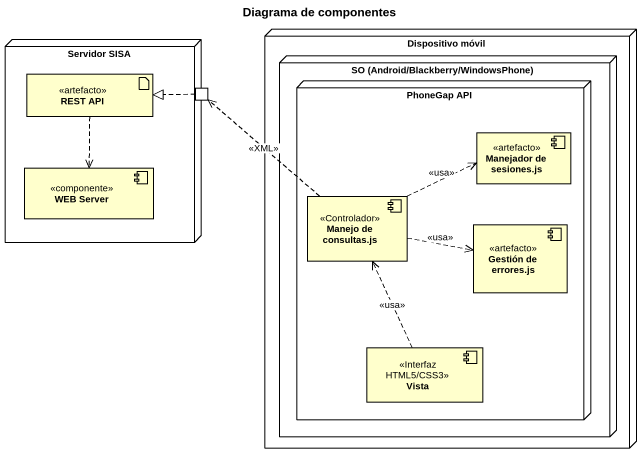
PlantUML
@startuml
title Diagrama de componentes
node "Servidor SISA" as Servidor_SISA {
  artifact "REST API" as REST_API <<artefacto>>
  port " " as port1
  component "WEB Server" as WEB_Server <<componente>>
}
node "Dispositivo móvil" as Dispositivo_móvil {
  node "SO (Android/Blackberry/WindowsPhone)" as SO_Android_Blackberry {
    node "PhoneGap API" as PhoneGap_API {
      component "Manejador de sesiones.js" as Manejador_de_sesiones_js <<artefacto>>
      component "Manejo de consultas.js" as Manejo_de_consultas_js <<Controlador>>
      component "Gestión de errores.js" as Gestión_de_errores_js <<artefacto>>
      component Vista <<Interfaz HTML5/CSS3>>
    }
  }
}
REST_API ..> WEB_Server
port1 .left.|> REST_API
Manejo_de_consultas_js .up.> port1 : <<XML>>
Manejo_de_consultas_js .right.> Manejador_de_sesiones_js : <<usa>>
Manejo_de_consultas_js .right.> Gestión_de_errores_js : <<usa>>
Vista .up.> Manejo_de_consultas_js : <<usa>>
@enduml
